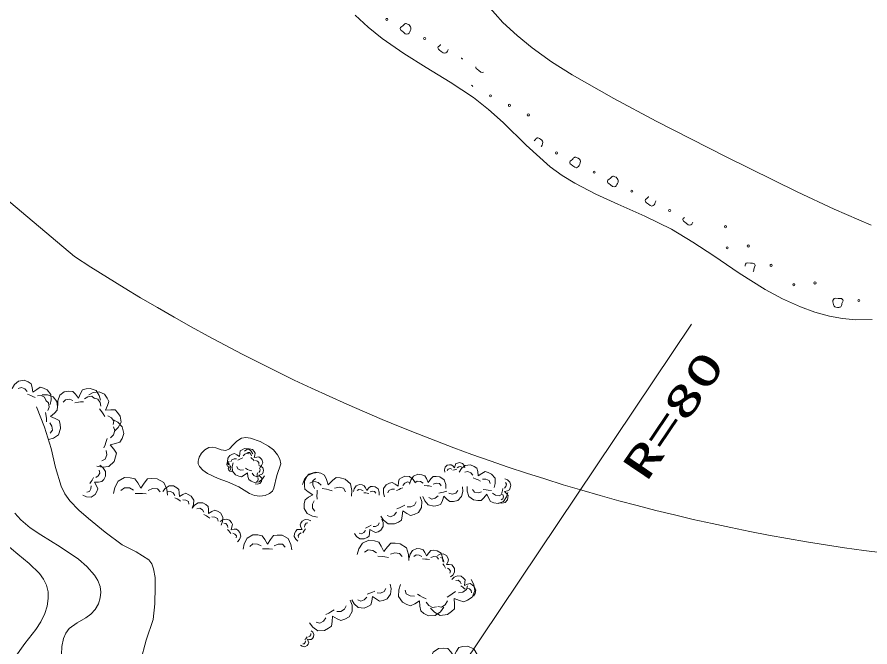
# Model space of a CAD drawing. Units: millimetres, scale not verified. Extents: x 66169 to 706169, y 819 to 360819.
# Drawn here: x 355452 to 395760, y 268918 to 298684 of the extents above; entities that cross this region are included whole.
import ezdxf
from ezdxf.enums import TextEntityAlignment as Align

# ---------------------------------------------------------------- set-up
doc = ezdxf.new("R2010")
doc.units = ezdxf.units.MM
doc.header["$LTSCALE"] = 1000
doc.layers.add('S-BGD', color=1, linetype='Continuous', lineweight=13)
doc.layers.add('S-BGD-HTXT', color=6, linetype='Continuous', lineweight=13)
doc.styles.add('ＭＳ ゴシック', font='')
doc.styles.get('ＭＳ ゴシック').set_extended_font_data('MS Gothic')

# ---------------------------------------------------------------- blocks, each defined once
blk = doc.blocks.new('BUHIN80')
at = {"color": 1, "linetype": 'Continuous', "lineweight": 13}
for points in [[(-689, 399), (-575, 540), (-398, 654), (-184, 658), (-36, 573), (67, 481), (85, 337), (90, 155), (252, 245), (393, 306), (511, 256), (649, 176), (773, -15), (754, -230), (689, -399)], [(-126, 211), (-200, 322), (-327, 396), (-455, 374)], [(151, -65), (62, -4), (-10, 38), (-126, 100)], [(545, -210), (515, -87), (391, -15), (251, -3)]]:
    blk.add_lwpolyline(points, dxfattribs=at)

msp = doc.modelspace()

# ---------------------------------------------------------------- linework, layer by layer
at = {"layer": 'S-BGD'}
for points in [[(377684, 299242), (378413, 298430), (379081, 297810), (379798, 297229), (380716, 296573), (381682, 295958), (383659, 294834), (385663, 293763), (388969, 292075), (392325, 290429), (394066, 289610), (395824, 288850)], [(371436, 298766), (372045, 298204), (372709, 297676), (373738, 296959), (374788, 296301), (375927, 295613), (377025, 294881), (377736, 294317), (378420, 293697), (379517, 292632), (380654, 291613), (381218, 291195), (381815, 290828), (382811, 290310), (383851, 289838), (385123, 289278), (386376, 288660), (387395, 288053), (388381, 287396), (389577, 286580), (390811, 285812), (391626, 285373), (392475, 284983), (393156, 284733), (393848, 284542), (394462, 284433), (395089, 284382), (395859, 284396)], [(375829, 297151), (375822, 297129), (375792, 297076), (375760, 297020), (375716, 296989), (375662, 296971), (375585, 296989), (375493, 297064), (375412, 297123), (375368, 297159), (375352, 297194), (375344, 297235), (375357, 297280), (375424, 297327), (375470, 297364), (375480, 297374)], [(377500, 296083), (377445, 296065), (377368, 296084), (377277, 296159), (377195, 296218), (377151, 296253), (377135, 296289), (377128, 296325)], [(379885, 292841), (379915, 292865), (379947, 292898), (379974, 292934), (380012, 292958), (380037, 292971), (380072, 292969), (380104, 292957)], [(380104, 292957), (380139, 292945), (380192, 292921), (380249, 292868), (380279, 292820), (380294, 292774), (380288, 292695), (380266, 292630), (380236, 292577), (380221, 292550)], [(385640, 289994), (385638, 289979), (385616, 289914), (385586, 289861), (385555, 289804), (385511, 289773), (385456, 289755), (385379, 289773), (385288, 289849), (385207, 289908), (385162, 289943), (385147, 289979), (385139, 290019), (385152, 290064), (385219, 290112), (385265, 290149), (385297, 290182), (385304, 290191)], [(387389, 288989), (387370, 288955), (387338, 288899), (387294, 288868), (387240, 288850), (387163, 288868), (387071, 288943), (386990, 289002), (386946, 289038), (386930, 289073), (386922, 289114), (386935, 289159), (387002, 289206)], [(389860, 286911), (389859, 286953), (389879, 287003), (389916, 287046), (389992, 287071), (390109, 287055), (390209, 287048), (390265, 287041), (390297, 287019), (390326, 286988), (390338, 286943), (390305, 286868), (390286, 286812), (390276, 286767), (390272, 286722), (390253, 286681), (390238, 286658)], [(355215, 281130), (355332, 281319), (355528, 281485), (355788, 281525), (355981, 281443), (356120, 281348), (356165, 281176), (356199, 280956), (356382, 281090), (356544, 281186), (356695, 281144), (356875, 281068), (357055, 280855), (357066, 280592), (357013, 280376)], [(355928, 280990), (355821, 281114), (355655, 281184), (355503, 281136)], [(357374, 280321), (357380, 280554), (357471, 280808), (357686, 280980), (357904, 281008), (358081, 280995), (358212, 280862), (358359, 280679), (358455, 280898), (358551, 281070), (358711, 281112), (358914, 281138), (359190, 281039), (359338, 280805), (359403, 280582)], [(358838, 280829), (359052, 280936), (359326, 280976), (359586, 280865), (359717, 280681), (359790, 280514), (359733, 280332), (359639, 280110), (359883, 280130), (360086, 280126), (360201, 280001), (360322, 279830), (360366, 279533), (360227, 279285), (360056, 279118)], [(356308, 280699), (356190, 280758), (356096, 280798), (355946, 280856)], [(356809, 280584), (356754, 280728), (356592, 280796), (356420, 280789)], [(356645, 280834), (356888, 280830), (357154, 280737), (357336, 280514), (357367, 280286), (357354, 280101), (357217, 279964), (357028, 279809), (357257, 279711), (357438, 279611), (357482, 279445), (357511, 279233), (357410, 278945), (357168, 278787), (356935, 278718)], [(356909, 280084), (356967, 280253), (356940, 280449), (356811, 280566)], [(358095, 280568), (357933, 280625), (357745, 280601), (357632, 280478)], [(359109, 280662), (358983, 280765), (358800, 280741), (358647, 280644)], [(359411, 280296), (359384, 280470), (359271, 280628), (359105, 280671)], [(356376, 280266), (356744, 279302), (357060, 278303), (357267, 277393), (357531, 276508), (357713, 276153), (357953, 275818), (358369, 275383), (358834, 274983), (359615, 274335), (360422, 273743), (361075, 273405), (361675, 273028), (361814, 272838), (361908, 272605), (361973, 272200), (361980, 271761), (361964, 270962), (361891, 270213), (361559, 269231), (361285, 268228)], [(358593, 280503), (358455, 280496), (358348, 280482), (358182, 280456)], [(359593, 279813), (359519, 279935), (359456, 280025), (359351, 280163)], [(356846, 279563), (356837, 279707), (356822, 279818), (356792, 279992)], [(359987, 279423), (360018, 279587), (359908, 279741), (359747, 279833)], [(357016, 279025), (357122, 279159), (357096, 279349), (356994, 279507)], [(359977, 279660), (360212, 279537), (360425, 279316), (360493, 279010), (360412, 278773), (360309, 278599), (360108, 278532), (359848, 278474), (360023, 278266), (360150, 278081), (360112, 277897), (360037, 277677), (359797, 277445), (359484, 277410), (359223, 277457)], [(359867, 278799), (360006, 278936), (360076, 279140), (360007, 279318)], [(359550, 278323), (359612, 278468), (359652, 278584), (359708, 278767)], [(359453, 277716), (359622, 277794), (359689, 277992), (359667, 278197)], [(365437, 277523), (365399, 277663), (365407, 277831), (365504, 277972), (365628, 278028), (365736, 278052), (365838, 277997), (365958, 277915), (365976, 278062), (366002, 278182), (366089, 278235), (366205, 278288), (366387, 278279), (366518, 278167), (366597, 278045)], [(366205, 278176), (366306, 278244), (366442, 278282), (366580, 278243), (366658, 278158), (366706, 278079), (366689, 277984), (366656, 277866), (366778, 277891), (366880, 277903), (366946, 277847), (367018, 277769), (367060, 277622), (367006, 277488), (366930, 277393)], [(365821, 277801), (365715, 277805), (365607, 277757), (365562, 277663)], [(366129, 277852), (366048, 277823), (365987, 277795), (365893, 277750)], [(366407, 278040), (366313, 278078), (366209, 278031), (366136, 277946)], [(366529, 277944), (366504, 278030), (366437, 278103), (366350, 278114)], [(366652, 277713), (366607, 277770), (366569, 277811), (366507, 277873)], [(366876, 277542), (366881, 277627), (366815, 277697), (366728, 277733)], [(359364, 277506), (359510, 277390), (359628, 277209), (359634, 276989), (359547, 276836), (359453, 276730), (359306, 276710), (359118, 276704), (359212, 276538), (359275, 276393), (359224, 276271), (359143, 276129), (358947, 276001), (358727, 276019), (358553, 276085)], [(365623, 277219), (365568, 277211), (365505, 277222), (365455, 277265), (365440, 277315), (365436, 277357), (365461, 277393), (365498, 277435), (365443, 277448), (365398, 277463), (365382, 277499), (365368, 277545), (365379, 277614), (365428, 277658), (365478, 277683)], [(365471, 277611), (365452, 277577), (365465, 277535), (365494, 277503)], [(365535, 277377), (365528, 277337), (365542, 277294), (365575, 277273)], [(365529, 277497), (365537, 277465), (365544, 277440), (365558, 277402)], [(367145, 277010), (367050, 276854), (366890, 276717), (366677, 276684), (366518, 276749), (366403, 276827), (366366, 276968), (366337, 277148), (366187, 277037), (366055, 276957), (365931, 276991), (365783, 277052), (365634, 277226), (365623, 277442), (365666, 277619)], [(365834, 277450), (365881, 277332), (366014, 277277), (366155, 277284)], [(366246, 277359), (366343, 277310), (366421, 277278), (366544, 277232)], [(366875, 277489), (366970, 277454), (367062, 277381), (367103, 277269), (367084, 277175), (367054, 277105), (366981, 277069), (366886, 277034), (366963, 276964), (367020, 276901), (367015, 276830), (366997, 276743), (366919, 276643), (366802, 276614), (366701, 276619)], [(366877, 277158), (366922, 277217), (366939, 277297), (366904, 277361)], [(375663, 277178), (375657, 277290), (375691, 277414), (375787, 277504), (375890, 277526), (375975, 277527), (376042, 277469), (376119, 277387), (376156, 277495), (376195, 277581), (376270, 277607), (376366, 277627), (376501, 277591), (376581, 277485), (376620, 277381)], [(375997, 277324), (375918, 277345), (375830, 277326), (375780, 277263)], [(376477, 277408), (376413, 277452), (376327, 277434), (376258, 277382)], [(376342, 277173), (376452, 277346), (376637, 277496), (376878, 277529), (377055, 277451), (377183, 277360), (377221, 277201), (377250, 276996), (377422, 277118), (377573, 277204), (377712, 277163), (377877, 277090), (378041, 276890), (378047, 276646), (377995, 276448)], [(358893, 276640), (358955, 276732), (358998, 276806), (359061, 276925)], [(359175, 276927), (359289, 277003), (359364, 277134), (359340, 277265)], [(360012, 276170), (360066, 276455), (360230, 276750), (360529, 276919), (360803, 276909), (361019, 276857), (361153, 276667), (361297, 276413), (361459, 276663), (361613, 276856), (361818, 276875), (362073, 276866), (362392, 276689), (362529, 276371), (362563, 276083)], [(366559, 277122), (366647, 277020), (366784, 276964), (366909, 277004)], [(366775, 276728), (366835, 276766), (366850, 276844), (366832, 276921)], [(366781, 276962), (366797, 277020), (366806, 277066), (366819, 277138)], [(368940, 276592), (369043, 276843), (369247, 277082), (369552, 277182), (369801, 277122), (369989, 277035), (370076, 276836), (370162, 276577), (370356, 276776), (370532, 276924), (370723, 276903), (370955, 276848), (371215, 276627), (371281, 276311), (371260, 276041)], [(369650, 275051), (369412, 275091), (369165, 275221), (369020, 275467), (369023, 275694), (369063, 275874), (369218, 275988), (369426, 276112), (369216, 276242), (369054, 276366), (369035, 276536), (369038, 276747), (369179, 277015), (369440, 277133), (369679, 277167)], [(372816, 276016), (372767, 276190), (372775, 276401), (372895, 276579), (373051, 276651), (373186, 276682), (373314, 276614), (373466, 276512), (373486, 276697), (373518, 276848), (373627, 276916), (373772, 276982), (374000, 276973), (374166, 276834), (374266, 276683)], [(374005, 276604), (374058, 276793), (374184, 276982), (374395, 277078), (374579, 277057), (374721, 277009), (374800, 276874), (374883, 276695), (375006, 276854), (375120, 276975), (375259, 276976), (375430, 276956), (375635, 276819), (375709, 276597), (375716, 276401)], [(376237, 277313), (376172, 277304), (376122, 277293), (376043, 277274)], [(377000, 277032), (376903, 277148), (376750, 277215), (376609, 277174)], [(358746, 276234), (358872, 276265), (358945, 276393), (358957, 276537)], [(369828, 276565), (369675, 276693), (369460, 276744), (369286, 276656)], [(369553, 276878), (369430, 276763), (369427, 276573), (369504, 276402)], [(371346, 276259), (371387, 276393), (371481, 276526), (371633, 276591), (371764, 276572), (371864, 276536), (371918, 276438), (371975, 276309), (372065, 276421), (372149, 276505), (372248, 276503), (372369, 276486), (372513, 276384), (372562, 276225), (372564, 276085)], [(374028, 276674), (373910, 276721), (373780, 276661), (373689, 276553)], [(374645, 276658), (374524, 276738), (374366, 276757), (374248, 276679)], [(375038, 276503), (374924, 276526), (374834, 276536), (374692, 276549)], [(375492, 276528), (375410, 276637), (375256, 276655), (375111, 276607)], [(377347, 276756), (377239, 276814), (377152, 276852), (377014, 276907)], [(377809, 276642), (377760, 276777), (377611, 276842), (377452, 276839)], [(378509, 276859), (378632, 276807), (378748, 276706), (378795, 276556), (378764, 276434), (378720, 276343), (378623, 276301), (378495, 276261), (378591, 276164), (378663, 276077), (378652, 275984), (378623, 275871), (378514, 275745), (378359, 275714), (378226, 275726)], [(378491, 276424), (378555, 276498), (378581, 276603), (378539, 276689)], [(360950, 276329), (360762, 276432), (360526, 276440), (360362, 276311)], [(361550, 276149), (361378, 276168), (361244, 276173), (361034, 276173)], [(362218, 276242), (362082, 276393), (361853, 276401), (361645, 276312)], [(369641, 276326), (369628, 276183), (369627, 276072), (369630, 275898)], [(370345, 276289), (370191, 276338), (370069, 276366), (369876, 276406)], [(370972, 276250), (370876, 276414), (370668, 276463), (370462, 276420)], [(371804, 276287), (371719, 276346), (371606, 276362), (371521, 276309)], [(372082, 276170), (372001, 276187), (371937, 276197), (371836, 276208)], [(372406, 276179), (372349, 276259), (372240, 276274), (372136, 276243)], [(373295, 276368), (373162, 276372), (373027, 276310), (372972, 276193)], [(373681, 276436), (373580, 276398), (373504, 276363), (373386, 276304)], [(376505, 276485), (376523, 276267), (376464, 276020), (376281, 275837), (376080, 275788), (375913, 275783), (375777, 275893), (375621, 276048), (375554, 275834), (375482, 275663), (375337, 275608), (375150, 275563), (374882, 275627), (374719, 275830), (374636, 276032)], [(375384, 276189), (375513, 276210), (375611, 276234), (375764, 276276)], [(375856, 276180), (376014, 276143), (376186, 276185), (376279, 276312)], [(378651, 276219), (378585, 276007), (378437, 275798), (378195, 275696), (377988, 275726), (377830, 275784), (377744, 275939), (377656, 276144), (377512, 275968), (377380, 275835), (377223, 275839), (377030, 275867), (376803, 276028), (376727, 276280), (376725, 276502)], [(376974, 276352), (377064, 276226), (377237, 276201), (377401, 276250)], [(377487, 276365), (377616, 276337), (377717, 276322), (377876, 276303)], [(377927, 276178), (378061, 276084), (378239, 276058), (378374, 276142)], [(378330, 275866), (378411, 275912), (378436, 276014), (378417, 276115)], [(378353, 276173), (378378, 276248), (378393, 276307), (378413, 276401)], [(369501, 275825), (369420, 275668), (369417, 275472), (369527, 275338)], [(374510, 276011), (374579, 275785), (374574, 275511), (374422, 275276), (374221, 275179), (374046, 275134), (373878, 275220), (373677, 275348), (373656, 275107), (373619, 274910), (373478, 274819), (373291, 274728), (372994, 274734), (372776, 274911), (372641, 275105)], [(373896, 275540), (374070, 275538), (374243, 275622), (374312, 275777)], [(374919, 275987), (375048, 275904), (375216, 275945), (375348, 276051)], [(373395, 275442), (373526, 275494), (373624, 275541), (373776, 275621)], [(355350, 275236), (355635, 274923), (356074, 274552), (356570, 274214), (357497, 273653), (358360, 273061), (358747, 272719), (359109, 272317), (359273, 272059), (359383, 271773), (359415, 271509), (359386, 271236), (359296, 270959), (359146, 270694), (358943, 270471), (358704, 270296), (358290, 270062), (357918, 269783), (357758, 269564), (357647, 269309), (357568, 268943), (357548, 268557)], [(365051, 274844), (365173, 274919), (365334, 274957), (365495, 274904), (365582, 274801), (365634, 274705), (365609, 274594), (365565, 274457), (365709, 274481), (365830, 274489), (365905, 274420), (365986, 274325), (366027, 274150), (365957, 273995), (365863, 273887)], [(368728, 273919), (368631, 274005), (368555, 274133), (368558, 274286), (368623, 274389), (368692, 274460), (368795, 274468), (368925, 274466), (368866, 274585), (368826, 274687), (368866, 274769), (368926, 274865), (369066, 274947), (369218, 274928), (369337, 274876)], [(372699, 274956), (372753, 274798), (372754, 274604), (372652, 274434), (372512, 274361), (372390, 274326), (372269, 274383), (372124, 274470), (372114, 274299), (372092, 274159), (371994, 274091), (371864, 274023), (371654, 274021), (371496, 274142), (371396, 274276)], [(372950, 275122), (373105, 275065), (373273, 275146), (373389, 275289)], [(365419, 274556), (365394, 274658), (365319, 274747), (365218, 274764)], [(369083, 274503), (369037, 274442), (369005, 274392), (368957, 274311)], [(369198, 274780), (369110, 274762), (369055, 274676), (369042, 274576)], [(371923, 274530), (372014, 274570), (372082, 274605), (372188, 274665)], [(372275, 274610), (372398, 274612), (372518, 274675), (372564, 274786)], [(365552, 274278), (365502, 274347), (365460, 274397), (365390, 274474)], [(365807, 274066), (365817, 274165), (365744, 274251), (365643, 274297)], [(366143, 273531), (366186, 273788), (366327, 274056), (366592, 274213), (366838, 274209), (367033, 274167), (367157, 273999), (367291, 273774), (367432, 274002), (367565, 274177), (367749, 274198), (367978, 274195), (368268, 274042), (368396, 273760), (368433, 273502)], [(368878, 274314), (368797, 274265), (368740, 274177), (368753, 274085)], [(371615, 274295), (371725, 274257), (371843, 274319), (371921, 274422)], [(354887, 273813), (355483, 273296), (356024, 272859), (356517, 272383), (356706, 272123), (356846, 271830), (356917, 271526), (356929, 271203), (356881, 270845), (356771, 270491), (356583, 270097), (356345, 269736), (355812, 269078), (355318, 268367)], [(366981, 273692), (366810, 273780), (366598, 273783), (366454, 273665)], [(368120, 273638), (367996, 273771), (367789, 273774), (367605, 273690)], [(371531, 273290), (371606, 273559), (371785, 273828), (372085, 273966), (372347, 273935), (372549, 273869), (372662, 273676), (372780, 273422), (372955, 273649), (373117, 273821), (373315, 273823), (373558, 273794), (373850, 273600), (373955, 273285), (373966, 273007)], [(367523, 273542), (367369, 273556), (367248, 273557), (367059, 273554)], [(372441, 273369), (372269, 273482), (372044, 273508), (371877, 273398)], [(373648, 273185), (373530, 273341), (373311, 273367), (373105, 273298)], [(373985, 273127), (374031, 273302), (374146, 273478), (374341, 273570), (374511, 273552), (374643, 273509), (374718, 273385), (374796, 273220), (374909, 273369), (375013, 273482), (375141, 273484), (375300, 273467), (375491, 273342), (375562, 273138), (375570, 272957)], [(375315, 273246), (375441, 273298), (375598, 273310), (375741, 273236), (375808, 273127), (375843, 273029), (375804, 272928), (375742, 272806), (375881, 272807), (375996, 272797), (376056, 272722), (376118, 272620), (376131, 272449), (376042, 272314), (375938, 272226)], [(373002, 273150), (372839, 273181), (372711, 273196), (372509, 273213)], [(374576, 273184), (374463, 273256), (374317, 273272), (374209, 273199)], [(374942, 273044), (374836, 273064), (374753, 273073), (374621, 273083)], [(375362, 273071), (375284, 273172), (375142, 273187), (375009, 273141)], [(375619, 272920), (375611, 273020), (375553, 273114), (375461, 273146)], [(375703, 272639), (375666, 272711), (375634, 272765), (375580, 272847)], [(375911, 272402), (375936, 272494), (375880, 272586), (375791, 272644)], [(376917, 272111), (377037, 271870), (377081, 271562), (376955, 271271), (376748, 271125), (376560, 271043), (376356, 271108), (376108, 271214), (376128, 270940), (376123, 270713), (375982, 270585), (375790, 270449), (375456, 270401), (375179, 270559), (374992, 270751)], [(376006, 272107), (376113, 272208), (376268, 272280), (376440, 272261), (376550, 272175), (376623, 272090), (376621, 271973), (376605, 271826), (376746, 271880), (376866, 271913), (376955, 271860), (377057, 271781), (377135, 271614), (377097, 271443), (377026, 271315)], [(373078, 271881), (373130, 271664), (373107, 271407), (372950, 271196), (372756, 271116), (372589, 271086), (372436, 271176), (372255, 271309), (372220, 271084), (372173, 270901), (372035, 270824), (371854, 270750), (371575, 270774), (371381, 270954), (371266, 271145)], [(375618, 270792), (375461, 270581), (375213, 270406), (374903, 270387), (374684, 270503), (374529, 270630), (374495, 270837), (374478, 271101), (374248, 270961), (374047, 270865), (373873, 270931), (373669, 271038), (373479, 271308), (373494, 271620), (373579, 271868)], [(376438, 271895), (376391, 271992), (376297, 272066), (376191, 272062)], [(376317, 271470), (376512, 271500), (376690, 271626), (376739, 271812)], [(376630, 271643), (376565, 271701), (376512, 271743), (376426, 271806)], [(376931, 271482), (376921, 271584), (376829, 271656), (376718, 271681)], [(371996, 271415), (372122, 271455), (372217, 271494), (372365, 271559)], [(372472, 271476), (372636, 271464), (372803, 271532), (372878, 271673)], [(373798, 271603), (373848, 271426), (374032, 271329), (374235, 271320)], [(374376, 271415), (374509, 271332), (374616, 271275), (374786, 271192)], [(375774, 271268), (375911, 271350), (376012, 271421), (376168, 271538)], [(371194, 271125), (371282, 270889), (371293, 270599), (371147, 270340), (370940, 270224), (370757, 270167), (370573, 270247), (370353, 270370), (370345, 270113), (370317, 269902), (370174, 269797), (369982, 269689), (369666, 269677), (369424, 269851), (369269, 270049)], [(371558, 271142), (371700, 271078), (371863, 271144), (371980, 271271)], [(374793, 271032), (374906, 270875), (375094, 270775), (375278, 270815)], [(375335, 270828), (375519, 270792), (375692, 270914), (375795, 271095)], [(370048, 270452), (370183, 270515), (370284, 270572), (370440, 270666)], [(370572, 270588), (370757, 270596), (370935, 270696), (370999, 270864)], [(369596, 270086), (369763, 270035), (369937, 270131), (370050, 270290)], [(369358, 269678), (369425, 269609), (369475, 269508), (369464, 269394), (369409, 269321), (369354, 269272), (369276, 269272), (369179, 269281), (369217, 269189), (369240, 269111), (369206, 269051), (369155, 268983), (369046, 268930), (368933, 268953), (368848, 268998)], [(369059, 269262), (369097, 269306), (369124, 269341), (369164, 269399)], [(369223, 269392), (369286, 269424), (369334, 269486), (369330, 269556)], [(368957, 269063), (369024, 269071), (369070, 269132), (369086, 269205)], [(374986, 268134), (375007, 268392), (375123, 268668), (375372, 268846), (375615, 268864), (375811, 268839), (375947, 268684), (376100, 268474), (376219, 268710), (376336, 268896), (376515, 268932), (376742, 268949), (377042, 268823), (377193, 268556), (377252, 268304)]]:
    msp.add_lwpolyline(points, dxfattribs=at)
for points in [[(373876, 298362), (373911, 298349), (373964, 298326), (374021, 298272), (374051, 298224), (374066, 298179), (374061, 298100), (374038, 298035), (374008, 297982), (373977, 297925), (373933, 297894), (373878, 297876), (373802, 297894), (373710, 297970), (373629, 298029), (373584, 298064), (373569, 298100), (373561, 298141), (373574, 298186), (373641, 298233), (373687, 298270), (373719, 298303), (373746, 298339), (373784, 298363), (373809, 298375), (373844, 298374)], [(381888, 292052), (381922, 292039), (381976, 292016), (382033, 291962), (382063, 291914), (382077, 291869), (382072, 291790), (382050, 291725), (382020, 291671), (381988, 291615), (381944, 291584), (381890, 291566), (381813, 291584), (381721, 291659), (381640, 291718), (381596, 291754), (381580, 291790), (381572, 291830), (381585, 291875), (381652, 291922), (381698, 291960), (381731, 291993), (381757, 292029), (381795, 292053), (381820, 292065), (381855, 292063)], [(383671, 291146), (383705, 291134), (383759, 291111), (383816, 291057), (383846, 291009), (383861, 290964), (383855, 290884), (383833, 290819), (383803, 290766), (383771, 290710), (383728, 290678), (383673, 290660), (383596, 290679), (383504, 290754), (383423, 290813), (383379, 290848), (383363, 290884), (383355, 290925), (383368, 290970), (383436, 291017), (383481, 291054), (383514, 291087), (383540, 291123), (383578, 291148), (383603, 291160), (383638, 291158)], [(394324, 284970), (394288, 284963), (394230, 284954), (394154, 284970), (394103, 284995), (394067, 285026), (394030, 285096), (394015, 285163), (394012, 285224), (394010, 285289), (394030, 285339), (394067, 285382), (394143, 285407), (394260, 285391), (394360, 285384), (394416, 285377), (394448, 285354), (394477, 285324), (394489, 285279), (394456, 285203), (394437, 285148), (394427, 285103), (394423, 285058), (394404, 285017), (394389, 284994), (394358, 284977)], [(364005, 277697), (364054, 277890), (364167, 278079), (364326, 278237), (364514, 278339), (364672, 278363), (364841, 278325), (365092, 278225), (365324, 278197), (365493, 278287), (365656, 278449), (365842, 278648), (366058, 278791), (366265, 278817), (366486, 278782), (366934, 278619), (367331, 278413), (367564, 278228), (367757, 277999), (367870, 277791), (367919, 277572), (367731, 277015), (367594, 276414), (367519, 276276), (367384, 276164), (367172, 276077), (366928, 276044), (366677, 276074), (366437, 276165), (365928, 276476), (365402, 276726), (364951, 276874), (364451, 277106), (364227, 277264), (364068, 277446), (364016, 277567)]]:
    msp.add_lwpolyline(points, close=True, dxfattribs=at)
for centre in [(372932, 298573), (374716, 297667), (377829, 294965), (378721, 294512), (379613, 294059), (380943, 292262), (382727, 291357), (384510, 290452), (386293, 289546), (388930, 288778), (389012, 287782), (390009, 287864), (391087, 286950), (392166, 286035), (393163, 286118), (395238, 285286)]:
    msp.add_circle(centre, 49.8, dxfattribs=at)
for centre, start, end in [((376499, 296762), 185.9583, 289.0996), ((376938, 295417), 328.9046, 128.0325)]:
    msp.add_arc(centre, 49.8, start, end, dxfattribs=at)
at = {"layer": 'S-BGD-HTXT'}
for p, q in [((321866, 317802), (358173, 287367)), ((387331, 284175), (365335, 251396))]:
    msp.add_line(p, q, dxfattribs=at)
msp.add_arc((407651, 363215), 90559, 236.88234, 273.84046, dxfattribs=at)

# ---------------------------------------------------------------- block references
at = {"layer": 'S-BGD'}
for p in [(363033, 275871), (364411, 275073)]:
    msp.add_blockref('BUHIN80', p, dxfattribs=at)

# ---------------------------------------------------------------- texts
at = {"layer": 'S-BGD-HTXT', "style": 'ＭＳ ゴシック', "width": 1.7}
msp.add_text('R=80', height=1466, rotation=56, dxfattribs=at).set_placement((385553, 276410), align=Align.BOTTOM_LEFT)

doc.saveas('drawing.dxf')
